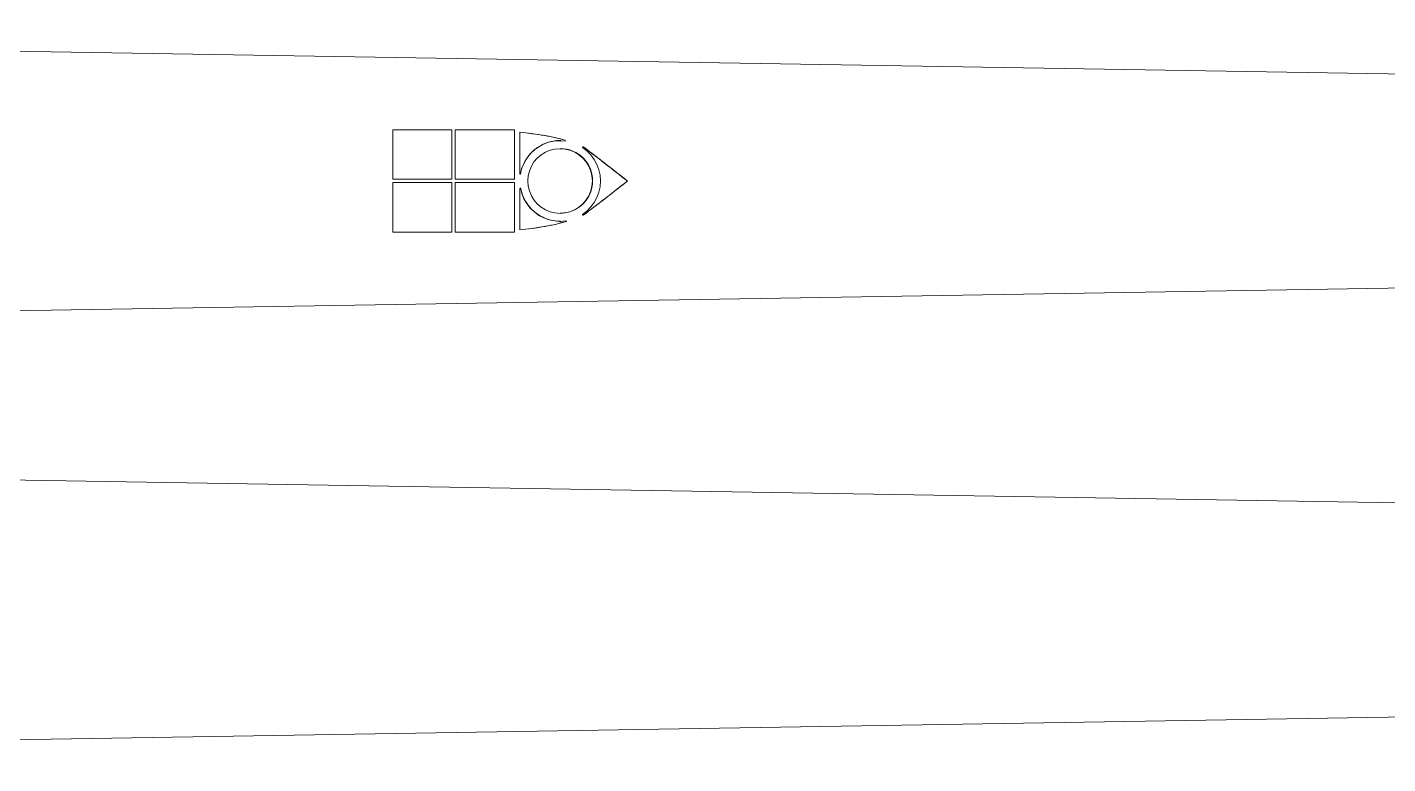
# Model space of a CAD drawing. Header units: centimetres. Extents: x -233 to -82, y 123 to 153.
# Drawn here: x -217 to -202.61, y 123.68 to 131.47 of the extents above; entities that cross this region are included whole.
import ezdxf

# ---------------------------------------------------------------- set-up
doc = ezdxf.new("R2010")
doc.units = ezdxf.units.CM
doc.header["$MEASUREMENT"] = 0
doc.layers.add('layer 1', color=7, linetype='Continuous')

msp = doc.modelspace()

# ---------------------------------------------------------------- linework, layer by layer
at = {"layer": 'layer 1', "color": 1, "lineweight": 9}
for points, knots in [([(-232.60443, 128.21747), (-232.60443, 128.21747), (-172.60328, 129.20383), (-172.60328, 129.20383), (-172.60328, 129.20383), (-172.60328, 129.20383), (-172.60328, 130.48445), (-172.60328, 130.48445), (-172.60328, 130.48445), (-172.60328, 130.48445), (-232.60443, 131.47078), (-232.60443, 131.47078)], [0, 0, 0, 0, 0.25, 0.25, 0.25, 0.25, 0.5, 0.5, 0.5, 0.5, 1, 1, 1, 1]), ([(-212.50456, 129.86213), (-212.50456, 129.86213), (-213.12898, 129.86213), (-213.12898, 129.86213), (-213.12898, 129.86213), (-213.12898, 129.86213), (-213.12898, 130.38707), (-213.12898, 130.38707), (-213.12898, 130.38707), (-213.12898, 130.38707), (-212.50456, 130.38707), (-212.50456, 130.38707), (-212.50456, 130.38707), (-212.50456, 130.38707), (-212.50456, 129.86213), (-212.50456, 129.86213), (-212.50456, 129.86213), (-212.50456, 129.86213), (-212.50456, 130.38707), (-212.50456, 130.38707), (-212.50456, 130.38707), (-212.50456, 129.86213), (-212.50456, 129.86213)], [0, 0, 0, 0, 0.16666667, 0.16666667, 0.16666667, 0.16666667, 0.33333333, 0.33333333, 0.33333333, 0.33333333, 0.5, 0.5, 0.5, 0.5, 0.66666667, 0.66666667, 0.66666667, 0.66666667, 1, 1, 1, 1.52494, 1.52494, 1.52494, 1.52494]), ([(-211.84416, 129.86213), (-211.84416, 129.86213), (-212.46858, 129.86213), (-212.46858, 129.86213), (-212.46858, 129.86213), (-212.46858, 129.86213), (-212.46858, 130.38706), (-212.46858, 130.38706), (-212.46858, 130.38706), (-212.46858, 130.38706), (-211.84416, 130.38706), (-211.84416, 130.38706)], [0, 0, 0, 0, 0.25, 0.25, 0.25, 0.25, 0.5, 0.5, 0.5, 0.5, 1, 1, 1, 1]), ([(-211.84416, 130.38705), (-211.84416, 130.38705), (-211.84416, 129.86212), (-211.84416, 129.86212), (-211.84416, 129.86212), (-211.84416, 129.86212), (-211.84416, 130.38705), (-211.84416, 130.38705)], [0, 0, 0, 0, 0.33333333, 0.33333333, 0.33333333, 0.33333333, 1, 1, 1, 1]), ([(-211.78065, 129.91504), (-211.78065, 129.91504), (-211.787, 129.91504), (-211.787, 129.91504), (-211.787, 129.91504), (-211.787, 129.91504), (-211.787, 130.36166), (-211.787, 130.36166), (-211.787, 130.36166), (-211.787, 130.36166), (-211.75525, 130.35743), (-211.75525, 130.35743), (-211.75525, 130.35743), (-211.75525, 130.35743), (-211.7235, 130.35319), (-211.7235, 130.35319), (-211.7235, 130.35319), (-211.7235, 130.35319), (-211.65577, 130.34473), (-211.65577, 130.34473), (-211.65577, 130.34473), (-211.65577, 130.34473), (-211.58804, 130.33626), (-211.58804, 130.33626), (-211.58804, 130.33626), (-211.58804, 130.33626), (-211.55629, 130.32991), (-211.55629, 130.32991), (-211.55629, 130.32991), (-211.55629, 130.32991), (-211.52454, 130.32571), (-211.52454, 130.32571), (-211.52454, 130.32571), (-211.52454, 130.32571), (-211.4949, 130.31933), (-211.4949, 130.31933), (-211.4949, 130.31933), (-211.4949, 130.31933), (-211.46527, 130.31509), (-211.46527, 130.31509), (-211.46527, 130.31509), (-211.46527, 130.31509), (-211.43564, 130.30874), (-211.43564, 130.30874), (-211.43564, 130.30874), (-211.43564, 130.30874), (-211.41024, 130.30239), (-211.41024, 130.30239), (-211.41024, 130.30239), (-211.41024, 130.30239), (-211.35732, 130.28969), (-211.35732, 130.28969), (-211.35732, 130.28969), (-211.35732, 130.28969), (-211.30652, 130.27488), (-211.30652, 130.27488), (-211.30652, 130.27488), (-211.30652, 130.27488), (-211.36155, 130.29181), (-211.36155, 130.29181), (-211.36155, 130.29181), (-211.36155, 130.29181), (-211.42082, 130.30451), (-211.42082, 130.30451), (-211.42082, 130.30451), (-211.42082, 130.30451), (-211.48009, 130.31721), (-211.48009, 130.31721), (-211.48009, 130.31721), (-211.48009, 130.31721), (-211.53935, 130.32779), (-211.53935, 130.32779), (-211.53935, 130.32779), (-211.53935, 130.32779), (-211.60074, 130.33626), (-211.60074, 130.33626), (-211.60074, 130.33626), (-211.60074, 130.33626), (-211.66212, 130.34684), (-211.66212, 130.34684), (-211.66212, 130.34684), (-211.66212, 130.34684), (-211.787, 130.36166), (-211.787, 130.36166)], [0, 0, 0, 0, 0.04545455, 0.04545455, 0.04545455, 0.04545455, 0.09090909, 0.09090909, 0.09090909, 0.09090909, 0.13636364, 0.13636364, 0.13636364, 0.13636364, 0.18181818, 0.18181818, 0.18181818, 0.18181818, 0.22727273, 0.22727273, 0.22727273, 0.22727273, 0.27272727, 0.27272727, 0.27272727, 0.27272727, 0.31818182, 0.31818182, 0.31818182, 0.31818182, 0.36363636, 0.36363636, 0.36363636, 0.36363636, 0.40909091, 0.40909091, 0.40909091, 0.40909091, 0.45454545, 0.45454545, 0.45454545, 0.45454545, 0.5, 0.5, 0.5, 0.5, 0.54545455, 0.54545455, 0.54545455, 0.54545455, 0.59090909, 0.59090909, 0.59090909, 0.59090909, 0.63636364, 0.63636364, 0.63636364, 0.63636364, 0.68181818, 0.68181818, 0.68181818, 0.68181818, 0.72727273, 0.72727273, 0.72727273, 0.72727273, 0.77272727, 0.77272727, 0.77272727, 0.77272727, 0.81818182, 0.81818182, 0.81818182, 0.81818182, 0.86363636, 0.86363636, 0.86363636, 0.86363636, 0.90909091, 0.90909091, 0.90909091, 0.90909091, 1, 1, 1, 1]), ([(-211.30652, 130.2664), (-211.30652, 130.2664), (-211.36579, 130.27064), (-211.36579, 130.27064), (-211.36579, 130.27064), (-211.36579, 130.27064), (-211.42506, 130.2664), (-211.42506, 130.2664), (-211.42506, 130.2664), (-211.42506, 130.2664), (-211.48221, 130.2537), (-211.48221, 130.2537), (-211.48221, 130.2537), (-211.48221, 130.2537), (-211.53936, 130.23254), (-211.53936, 130.23254), (-211.53936, 130.23254), (-211.53936, 130.23254), (-211.59016, 130.2029), (-211.59016, 130.2029), (-211.59016, 130.2029), (-211.59016, 130.2029), (-211.63884, 130.16904), (-211.63884, 130.16904), (-211.63884, 130.16904), (-211.63884, 130.16904), (-211.68117, 130.1267), (-211.68117, 130.1267), (-211.68117, 130.1267), (-211.68117, 130.1267), (-211.71716, 130.07802), (-211.71716, 130.07802), (-211.71716, 130.07802), (-211.71716, 130.07802), (-211.74467, 130.02722), (-211.74467, 130.02722), (-211.74467, 130.02722), (-211.74467, 130.02722), (-211.76796, 129.97219), (-211.76796, 129.97219), (-211.76796, 129.97219), (-211.76796, 129.97219), (-211.78066, 129.91504), (-211.78066, 129.91504)], [0, 0, 0, 0, 0.08333333, 0.08333333, 0.08333333, 0.08333333, 0.16666667, 0.16666667, 0.16666667, 0.16666667, 0.25, 0.25, 0.25, 0.25, 0.33333333, 0.33333333, 0.33333333, 0.33333333, 0.41666667, 0.41666667, 0.41666667, 0.41666667, 0.5, 0.5, 0.5, 0.5, 0.58333333, 0.58333333, 0.58333333, 0.58333333, 0.66666667, 0.66666667, 0.66666667, 0.66666667, 0.75, 0.75, 0.75, 0.75, 0.83333333, 0.83333333, 0.83333333, 0.83333333, 1, 1, 1, 1]), ([(-211.30652, 130.27488), (-211.30652, 130.27488), (-211.30652, 130.26642), (-211.30652, 130.26642), (-211.30652, 130.26642), (-211.30652, 130.26642), (-211.30652, 130.27488), (-211.30652, 130.27488)], [0, 0, 0, 0, 0.33333333, 0.33333333, 0.33333333, 0.33333333, 1, 1, 1, 1]), ([(-211.01867, 129.84521), (-211.01867, 129.84521), (-211.0229, 129.79014), (-211.0229, 129.79014), (-211.0229, 129.79014), (-211.0229, 129.79014), (-211.0356, 129.73938), (-211.0356, 129.73938), (-211.0356, 129.73938), (-211.0356, 129.73938), (-211.05677, 129.68858), (-211.05677, 129.68858), (-211.05677, 129.68858), (-211.05677, 129.68858), (-211.08428, 129.64413), (-211.08428, 129.64413), (-211.08428, 129.64413), (-211.08428, 129.64413), (-211.11815, 129.60179), (-211.11815, 129.60179), (-211.11815, 129.60179), (-211.11815, 129.60179), (-211.16048, 129.56793), (-211.16048, 129.56793), (-211.16048, 129.56793), (-211.16048, 129.56793), (-211.20493, 129.54037), (-211.20493, 129.54037), (-211.20493, 129.54037), (-211.20493, 129.54037), (-211.25573, 129.51924), (-211.25573, 129.51924), (-211.25573, 129.51924), (-211.25573, 129.51924), (-211.30653, 129.50651), (-211.30653, 129.50651), (-211.30653, 129.50651), (-211.30653, 129.50651), (-211.35945, 129.50231), (-211.35945, 129.50231), (-211.35945, 129.50231), (-211.35945, 129.50231), (-211.41448, 129.50651), (-211.41448, 129.50651), (-211.41448, 129.50651), (-211.41448, 129.50651), (-211.46528, 129.51924), (-211.46528, 129.51924), (-211.46528, 129.51924), (-211.46528, 129.51924), (-211.51608, 129.54037), (-211.51608, 129.54037), (-211.51608, 129.54037), (-211.51608, 129.54037), (-211.56053, 129.56793), (-211.56053, 129.56793), (-211.56053, 129.56793), (-211.56053, 129.56793), (-211.60287, 129.60179), (-211.60287, 129.60179), (-211.60287, 129.60179), (-211.60287, 129.60179), (-211.63673, 129.64413), (-211.63673, 129.64413), (-211.63673, 129.64413), (-211.63673, 129.64413), (-211.66425, 129.68858), (-211.66425, 129.68858), (-211.66425, 129.68858), (-211.66425, 129.68858), (-211.68542, 129.73938), (-211.68542, 129.73938), (-211.68542, 129.73938), (-211.68542, 129.73938), (-211.69812, 129.79014), (-211.69812, 129.79014), (-211.69812, 129.79014), (-211.69812, 129.79014), (-211.70235, 129.84521), (-211.70235, 129.84521), (-211.70235, 129.84521), (-211.70235, 129.84521), (-211.69812, 129.89813), (-211.69812, 129.89813), (-211.69812, 129.89813), (-211.69812, 129.89813), (-211.68542, 129.94889), (-211.68542, 129.94889), (-211.68542, 129.94889), (-211.68542, 129.94889), (-211.66425, 129.99973), (-211.66425, 129.99973), (-211.66425, 129.99973), (-211.66425, 129.99973), (-211.63673, 130.04629), (-211.63673, 130.04629), (-211.63673, 130.04629), (-211.63673, 130.04629), (-211.60287, 130.08651), (-211.60287, 130.08651), (-211.60287, 130.08651), (-211.60287, 130.08651), (-211.56053, 130.12038), (-211.56053, 130.12038), (-211.56053, 130.12038), (-211.56053, 130.12038), (-211.51608, 130.14786), (-211.51608, 130.14786), (-211.51608, 130.14786), (-211.51608, 130.14786), (-211.46528, 130.16906), (-211.46528, 130.16906), (-211.46528, 130.16906), (-211.46528, 130.16906), (-211.41448, 130.18176), (-211.41448, 130.18176), (-211.41448, 130.18176), (-211.41448, 130.18176), (-211.35945, 130.18596), (-211.35945, 130.18596), (-211.35945, 130.18596), (-211.35945, 130.18596), (-211.30653, 130.18176), (-211.30653, 130.18176), (-211.30653, 130.18176), (-211.30653, 130.18176), (-211.25573, 130.16906), (-211.25573, 130.16906), (-211.25573, 130.16906), (-211.25573, 130.16906), (-211.20493, 130.14786), (-211.20493, 130.14786), (-211.20493, 130.14786), (-211.20493, 130.14786), (-211.16048, 130.12038), (-211.16048, 130.12038), (-211.16048, 130.12038), (-211.16048, 130.12038), (-211.11815, 130.08651), (-211.11815, 130.08651), (-211.11815, 130.08651), (-211.11815, 130.08651), (-211.08428, 130.04629), (-211.08428, 130.04629), (-211.08428, 130.04629), (-211.08428, 130.04629), (-211.05677, 129.99973), (-211.05677, 129.99973), (-211.05677, 129.99973), (-211.05677, 129.99973), (-211.0356, 129.94889), (-211.0356, 129.94889), (-211.0356, 129.94889), (-211.0356, 129.94889), (-211.0229, 129.89813), (-211.0229, 129.89813), (-211.0229, 129.89813), (-211.0229, 129.89813), (-211.01867, 129.84521), (-211.01867, 129.84521)], [0, 0, 0, 0, 0.02439024, 0.02439024, 0.02439024, 0.02439024, 0.04878049, 0.04878049, 0.04878049, 0.04878049, 0.07317073, 0.07317073, 0.07317073, 0.07317073, 0.09756098, 0.09756098, 0.09756098, 0.09756098, 0.12195122, 0.12195122, 0.12195122, 0.12195122, 0.14634146, 0.14634146, 0.14634146, 0.14634146, 0.17073171, 0.17073171, 0.17073171, 0.17073171, 0.19512195, 0.19512195, 0.19512195, 0.19512195, 0.2195122, 0.2195122, 0.2195122, 0.2195122, 0.24390244, 0.24390244, 0.24390244, 0.24390244, 0.26829268, 0.26829268, 0.26829268, 0.26829268, 0.29268293, 0.29268293, 0.29268293, 0.29268293, 0.31707317, 0.31707317, 0.31707317, 0.31707317, 0.34146341, 0.34146341, 0.34146341, 0.34146341, 0.36585366, 0.36585366, 0.36585366, 0.36585366, 0.3902439, 0.3902439, 0.3902439, 0.3902439, 0.41463415, 0.41463415, 0.41463415, 0.41463415, 0.43902439, 0.43902439, 0.43902439, 0.43902439, 0.46341463, 0.46341463, 0.46341463, 0.46341463, 0.48780488, 0.48780488, 0.48780488, 0.48780488, 0.51219512, 0.51219512, 0.51219512, 0.51219512, 0.53658537, 0.53658537, 0.53658537, 0.53658537, 0.56097561, 0.56097561, 0.56097561, 0.56097561, 0.58536585, 0.58536585, 0.58536585, 0.58536585, 0.6097561, 0.6097561, 0.6097561, 0.6097561, 0.63414634, 0.63414634, 0.63414634, 0.63414634, 0.65853659, 0.65853659, 0.65853659, 0.65853659, 0.68292683, 0.68292683, 0.68292683, 0.68292683, 0.70731707, 0.70731707, 0.70731707, 0.70731707, 0.73170732, 0.73170732, 0.73170732, 0.73170732, 0.75609756, 0.75609756, 0.75609756, 0.75609756, 0.7804878, 0.7804878, 0.7804878, 0.7804878, 0.80487805, 0.80487805, 0.80487805, 0.80487805, 0.82926829, 0.82926829, 0.82926829, 0.82926829, 0.85365854, 0.85365854, 0.85365854, 0.85365854, 0.87804878, 0.87804878, 0.87804878, 0.87804878, 0.90243902, 0.90243902, 0.90243902, 0.90243902, 0.92682927, 0.92682927, 0.92682927, 0.92682927, 0.95121951, 0.95121951, 0.95121951, 0.95121951, 1, 1, 1, 1]), ([(-211.35835, 129.50442), (-211.16958, 129.50442), (-211.01655, 129.65749), (-211.01655, 129.84626), (-211.01655, 129.84626), (-211.01655, 130.03503), (-211.16958, 130.18807), (-211.35835, 130.1881)], [0, 0, 0, 0, 0.33333333, 0.33333333, 0.33333333, 0.33333333, 1, 1, 1, 1]), ([(-211.11603, 129.48537), (-211.11603, 129.48537), (-211.11391, 129.48537), (-211.11391, 129.48537), (-211.11391, 129.48537), (-211.11391, 129.48537), (-211.11179, 129.48749), (-211.11179, 129.48749), (-211.11179, 129.48749), (-211.11179, 129.48749), (-211.10968, 129.48749), (-211.10968, 129.48749), (-211.10968, 129.48749), (-211.10968, 129.48749), (-211.10544, 129.4896), (-211.10544, 129.4896), (-211.10544, 129.4896), (-211.10544, 129.4896), (-211.10121, 129.49384), (-211.10121, 129.49384), (-211.10121, 129.49384), (-211.10121, 129.49384), (-211.09698, 129.49595), (-211.09698, 129.49595), (-211.09698, 129.49595), (-211.09698, 129.49595), (-211.09063, 129.50019), (-211.09063, 129.50019), (-211.09063, 129.50019), (-211.09063, 129.50019), (-211.08428, 129.50654), (-211.08428, 129.50654), (-211.08428, 129.50654), (-211.08428, 129.50654), (-211.07581, 129.51285), (-211.07581, 129.51285), (-211.07581, 129.51285), (-211.07581, 129.51285), (-211.06523, 129.51924), (-211.06523, 129.51924), (-211.06523, 129.51924), (-211.06523, 129.51924), (-211.05464, 129.5277), (-211.05464, 129.5277), (-211.05464, 129.5277), (-211.05464, 129.5277), (-211.04406, 129.53613), (-211.04406, 129.53613), (-211.04406, 129.53613), (-211.04406, 129.53613), (-211.03136, 129.54675), (-211.03136, 129.54675), (-211.03136, 129.54675), (-211.03136, 129.54675), (-211.01654, 129.55734), (-211.01654, 129.55734), (-211.01654, 129.55734), (-211.01654, 129.55734), (-211.00173, 129.56792), (-211.00173, 129.56792), (-211.00173, 129.56792), (-211.00173, 129.56792), (-210.98479, 129.58062), (-210.98479, 129.58062), (-210.98479, 129.58062), (-210.98479, 129.58062), (-210.96786, 129.59544), (-210.96786, 129.59544), (-210.96786, 129.59544), (-210.96786, 129.59544), (-210.94881, 129.61025), (-210.94881, 129.61025), (-210.94881, 129.61025), (-210.94881, 129.61025), (-210.92976, 129.62507), (-210.92976, 129.62507), (-210.92976, 129.62507), (-210.92976, 129.62507), (-210.90859, 129.63989), (-210.90859, 129.63989), (-210.90859, 129.63989), (-210.90859, 129.63989), (-210.88743, 129.65678), (-210.88743, 129.65678), (-210.88743, 129.65678), (-210.88743, 129.65678), (-210.86414, 129.67587), (-210.86414, 129.67587), (-210.86414, 129.67587), (-210.86414, 129.67587), (-210.84086, 129.6928), (-210.84086, 129.6928), (-210.84086, 129.6928), (-210.84086, 129.6928), (-210.81546, 129.71397), (-210.81546, 129.71397), (-210.81546, 129.71397), (-210.81546, 129.71397), (-210.79006, 129.73302), (-210.79006, 129.73302), (-210.79006, 129.73302), (-210.79006, 129.73302), (-210.76254, 129.75419), (-210.76254, 129.75419), (-210.76254, 129.75419), (-210.76254, 129.75419), (-210.73503, 129.77535), (-210.73503, 129.77535), (-210.73503, 129.77535), (-210.73503, 129.77535), (-210.70751, 129.79864), (-210.70751, 129.79864), (-210.70751, 129.79864), (-210.70751, 129.79864), (-210.67788, 129.8198), (-210.67788, 129.8198), (-210.67788, 129.8198), (-210.67788, 129.8198), (-210.64824, 129.8452), (-210.64824, 129.8452), (-210.64824, 129.8452), (-210.64824, 129.8452), (-210.65459, 129.83885), (-210.65459, 129.83885), (-210.65459, 129.83885), (-210.65459, 129.83885), (-210.66518, 129.83035), (-210.66518, 129.83035), (-210.66518, 129.83035), (-210.66518, 129.83035), (-210.67576, 129.82192), (-210.67576, 129.82192), (-210.67576, 129.82192), (-210.67576, 129.82192), (-210.68634, 129.81345), (-210.68634, 129.81345), (-210.68634, 129.81345), (-210.68634, 129.81345), (-210.69904, 129.80287), (-210.69904, 129.80287), (-210.69904, 129.80287), (-210.69904, 129.80287), (-210.71386, 129.79229), (-210.71386, 129.79229), (-210.71386, 129.79229), (-210.71386, 129.79229), (-210.72868, 129.7817), (-210.72868, 129.7817), (-210.72868, 129.7817), (-210.72868, 129.7817), (-210.74349, 129.769), (-210.74349, 129.769), (-210.74349, 129.769), (-210.74349, 129.769), (-210.77736, 129.7436), (-210.77736, 129.7436), (-210.77736, 129.7436), (-210.77736, 129.7436), (-210.81123, 129.71609), (-210.81123, 129.71609), (-210.81123, 129.71609), (-210.81123, 129.71609), (-210.88531, 129.65894), (-210.88531, 129.65894), (-210.88531, 129.65894), (-210.88531, 129.65894), (-210.92129, 129.63142), (-210.92129, 129.63142), (-210.92129, 129.63142), (-210.92129, 129.63142), (-210.95516, 129.60387), (-210.95516, 129.60387), (-210.95516, 129.60387), (-210.95516, 129.60387), (-210.97209, 129.5912), (-210.97209, 129.5912), (-210.97209, 129.5912), (-210.97209, 129.5912), (-210.98903, 129.5785), (-210.98903, 129.5785), (-210.98903, 129.5785), (-210.98903, 129.5785), (-211.00384, 129.56792), (-211.00384, 129.56792), (-211.00384, 129.56792), (-211.00384, 129.56792), (-211.01866, 129.55734), (-211.01866, 129.55734), (-211.01866, 129.55734), (-211.01866, 129.55734), (-211.03136, 129.54675), (-211.03136, 129.54675), (-211.03136, 129.54675), (-211.03136, 129.54675), (-211.04406, 129.53613), (-211.04406, 129.53613), (-211.04406, 129.53613), (-211.04406, 129.53613), (-211.05464, 129.5277), (-211.05464, 129.5277), (-211.05464, 129.5277), (-211.05464, 129.5277), (-211.06734, 129.51712), (-211.06734, 129.51712), (-211.06734, 129.51712), (-211.06734, 129.51712), (-211.08216, 129.50865), (-211.08216, 129.50865), (-211.08216, 129.50865), (-211.08216, 129.50865), (-211.09274, 129.49803), (-211.09274, 129.49803), (-211.09274, 129.49803), (-211.09274, 129.49803), (-211.10544, 129.49172), (-211.10544, 129.49172), (-211.10544, 129.49172), (-211.10544, 129.49172), (-211.11814, 129.48322), (-211.11814, 129.48322), (-211.11814, 129.48322), (-211.11814, 129.48322), (-211.12449, 129.4896), (-211.12449, 129.4896), (-211.12449, 129.4896), (-211.12449, 129.4896), (-211.07581, 129.52559), (-211.07581, 129.52559), (-211.07581, 129.52559), (-211.07581, 129.52559), (-211.03559, 129.57004), (-211.03559, 129.57004), (-211.03559, 129.57004), (-211.03559, 129.57004), (-210.99961, 129.6166), (-210.99961, 129.6166), (-210.99961, 129.6166), (-210.99961, 129.6166), (-210.97209, 129.66952), (-210.97209, 129.66952), (-210.97209, 129.66952), (-210.97209, 129.66952), (-210.95093, 129.72667), (-210.95093, 129.72667), (-210.95093, 129.72667), (-210.95093, 129.72667), (-210.93823, 129.78382), (-210.93823, 129.78382), (-210.93823, 129.78382), (-210.93823, 129.78382), (-210.93399, 129.8452), (-210.93399, 129.8452), (-210.93399, 129.8452), (-210.93399, 129.8452), (-210.93823, 129.90447), (-210.93823, 129.90447), (-210.93823, 129.90447), (-210.93823, 129.90447), (-210.95093, 129.96162), (-210.95093, 129.96162), (-210.95093, 129.96162), (-210.95093, 129.96162), (-210.97209, 130.01877), (-210.97209, 130.01877), (-210.97209, 130.01877), (-210.97209, 130.01877), (-210.99961, 130.07169), (-210.99961, 130.07169), (-210.99961, 130.07169), (-210.99961, 130.07169), (-211.03559, 130.12037), (-211.03559, 130.12037), (-211.03559, 130.12037), (-211.03559, 130.12037), (-211.07581, 130.1627), (-211.07581, 130.1627), (-211.07581, 130.1627), (-211.07581, 130.1627), (-211.12449, 130.19869), (-211.12449, 130.19869), (-211.12449, 130.19869), (-211.12449, 130.19869), (-211.11814, 130.20504), (-211.11814, 130.20504), (-211.11814, 130.20504), (-211.11814, 130.20504), (-211.11603, 130.20292), (-211.11603, 130.20292), (-211.11603, 130.20292), (-211.11603, 130.20292), (-211.11391, 130.20292), (-211.11391, 130.20292), (-211.11391, 130.20292), (-211.11391, 130.20292), (-211.10968, 130.20292), (-211.10968, 130.20292), (-211.10968, 130.20292), (-211.10968, 130.20292), (-211.10544, 130.19869), (-211.10544, 130.19869), (-211.10544, 130.19869), (-211.10544, 130.19869), (-211.10121, 130.19445), (-211.10121, 130.19445), (-211.10121, 130.19445), (-211.10121, 130.19445), (-211.09274, 130.19022), (-211.09274, 130.19022), (-211.09274, 130.19022), (-211.09274, 130.19022), (-211.08428, 130.18175), (-211.08428, 130.18175), (-211.08428, 130.18175), (-211.08428, 130.18175), (-211.07158, 130.17329), (-211.07158, 130.17329), (-211.07158, 130.17329), (-211.07158, 130.17329), (-211.05888, 130.16482), (-211.05888, 130.16482), (-211.05888, 130.16482), (-211.05888, 130.16482), (-211.04618, 130.15424), (-211.04618, 130.15424), (-211.04618, 130.15424), (-211.04618, 130.15424), (-211.03136, 130.14154), (-211.03136, 130.14154), (-211.03136, 130.14154), (-211.03136, 130.14154), (-211.01443, 130.13095), (-211.01443, 130.13095), (-211.01443, 130.13095), (-211.01443, 130.13095), (-210.99749, 130.11614), (-210.99749, 130.11614), (-210.99749, 130.11614), (-210.99749, 130.11614), (-210.98056, 130.10344), (-210.98056, 130.10344), (-210.98056, 130.10344), (-210.98056, 130.10344), (-210.96151, 130.08862), (-210.96151, 130.08862), (-210.96151, 130.08862), (-210.96151, 130.08862), (-210.94034, 130.0738), (-210.94034, 130.0738), (-210.94034, 130.0738), (-210.94034, 130.0738), (-210.92129, 130.05687), (-210.92129, 130.05687), (-210.92129, 130.05687), (-210.92129, 130.05687), (-210.90013, 130.03994), (-210.90013, 130.03994), (-210.90013, 130.03994), (-210.90013, 130.03994), (-210.85568, 130.00607), (-210.85568, 130.00607), (-210.85568, 130.00607), (-210.85568, 130.00607), (-210.81123, 129.9722), (-210.81123, 129.9722), (-210.81123, 129.9722), (-210.81123, 129.9722), (-210.76678, 129.93834), (-210.76678, 129.93834), (-210.76678, 129.93834), (-210.76678, 129.93834), (-210.72444, 129.90447), (-210.72444, 129.90447), (-210.72444, 129.90447), (-210.72444, 129.90447), (-210.70328, 129.88754), (-210.70328, 129.88754), (-210.70328, 129.88754), (-210.70328, 129.88754), (-210.68423, 129.87272), (-210.68423, 129.87272), (-210.68423, 129.87272), (-210.68423, 129.87272), (-210.66518, 129.8579), (-210.66518, 129.8579), (-210.66518, 129.8579), (-210.66518, 129.8579), (-210.64824, 129.8452), (-210.64824, 129.8452), (-210.64824, 129.8452), (-210.64824, 129.8452), (-210.67788, 129.86845), (-210.67788, 129.86845), (-210.67788, 129.86845), (-210.67788, 129.86845), (-210.70751, 129.88965), (-210.70751, 129.88965), (-210.70751, 129.88965), (-210.70751, 129.88965), (-210.73503, 129.91294), (-210.73503, 129.91294), (-210.73503, 129.91294), (-210.73503, 129.91294), (-210.76254, 129.9341), (-210.76254, 129.9341), (-210.76254, 129.9341), (-210.76254, 129.9341), (-210.78794, 129.95315), (-210.78794, 129.95315), (-210.78794, 129.95315), (-210.78794, 129.95315), (-210.81334, 129.97428), (-210.81334, 129.97428), (-210.81334, 129.97428), (-210.81334, 129.97428), (-210.83874, 129.99337), (-210.83874, 129.99337), (-210.83874, 129.99337), (-210.83874, 129.99337), (-210.86203, 130.01238), (-210.86203, 130.01238), (-210.86203, 130.01238), (-210.86203, 130.01238), (-210.88531, 130.02935), (-210.88531, 130.02935), (-210.88531, 130.02935), (-210.88531, 130.02935), (-210.90648, 130.04629), (-210.90648, 130.04629), (-210.90648, 130.04629), (-210.90648, 130.04629), (-210.92764, 130.0611), (-210.92764, 130.0611), (-210.92764, 130.0611), (-210.92764, 130.0611), (-210.94669, 130.07804), (-210.94669, 130.07804), (-210.94669, 130.07804), (-210.94669, 130.07804), (-210.96574, 130.09074), (-210.96574, 130.09074), (-210.96574, 130.09074), (-210.96574, 130.09074), (-210.98268, 130.10555), (-210.98268, 130.10555), (-210.98268, 130.10555), (-210.98268, 130.10555), (-210.99961, 130.11822), (-210.99961, 130.11822), (-210.99961, 130.11822), (-210.99961, 130.11822), (-211.01443, 130.12884), (-211.01443, 130.12884), (-211.01443, 130.12884), (-211.01443, 130.12884), (-211.02713, 130.13942), (-211.02713, 130.13942), (-211.02713, 130.13942), (-211.02713, 130.13942), (-211.04194, 130.15), (-211.04194, 130.15), (-211.04194, 130.15), (-211.04194, 130.15), (-211.05253, 130.15847), (-211.05253, 130.15847), (-211.05253, 130.15847), (-211.05253, 130.15847), (-211.06311, 130.16694), (-211.06311, 130.16694), (-211.06311, 130.16694), (-211.06311, 130.16694), (-211.07369, 130.1754), (-211.07369, 130.1754), (-211.07369, 130.1754), (-211.07369, 130.1754), (-211.08216, 130.18175), (-211.08216, 130.18175), (-211.08216, 130.18175), (-211.08216, 130.18175), (-211.08851, 130.18595), (-211.08851, 130.18595), (-211.08851, 130.18595), (-211.08851, 130.18595), (-211.09486, 130.19022), (-211.09486, 130.19022), (-211.09486, 130.19022), (-211.09486, 130.19022), (-211.09909, 130.19445), (-211.09909, 130.19445), (-211.09909, 130.19445), (-211.09909, 130.19445), (-211.10333, 130.19657), (-211.10333, 130.19657), (-211.10333, 130.19657), (-211.10333, 130.19657), (-211.10756, 130.20077), (-211.10756, 130.20077), (-211.10756, 130.20077), (-211.10756, 130.20077), (-211.10968, 130.20077), (-211.10968, 130.20077), (-211.10968, 130.20077), (-211.10968, 130.20077), (-211.11391, 130.20292), (-211.11391, 130.20292)], [0, 0, 0, 0, 0.00787402, 0.00787402, 0.00787402, 0.00787402, 0.01574803, 0.01574803, 0.01574803, 0.01574803, 0.02362205, 0.02362205, 0.02362205, 0.02362205, 0.03149606, 0.03149606, 0.03149606, 0.03149606, 0.03937008, 0.03937008, 0.03937008, 0.03937008, 0.04724409, 0.04724409, 0.04724409, 0.04724409, 0.05511811, 0.05511811, 0.05511811, 0.05511811, 0.06299213, 0.06299213, 0.06299213, 0.06299213, 0.07086614, 0.07086614, 0.07086614, 0.07086614, 0.07874016, 0.07874016, 0.07874016, 0.07874016, 0.08661417, 0.08661417, 0.08661417, 0.08661417, 0.09448819, 0.09448819, 0.09448819, 0.09448819, 0.1023622, 0.1023622, 0.1023622, 0.1023622, 0.11023622, 0.11023622, 0.11023622, 0.11023622, 0.11811024, 0.11811024, 0.11811024, 0.11811024, 0.12598425, 0.12598425, 0.12598425, 0.12598425, 0.13385827, 0.13385827, 0.13385827, 0.13385827, 0.14173228, 0.14173228, 0.14173228, 0.14173228, 0.1496063, 0.1496063, 0.1496063, 0.1496063, 0.15748031, 0.15748031, 0.15748031, 0.15748031, 0.16535433, 0.16535433, 0.16535433, 0.16535433, 0.17322835, 0.17322835, 0.17322835, 0.17322835, 0.18110236, 0.18110236, 0.18110236, 0.18110236, 0.18897638, 0.18897638, 0.18897638, 0.18897638, 0.19685039, 0.19685039, 0.19685039, 0.19685039, 0.20472441, 0.20472441, 0.20472441, 0.20472441, 0.21259843, 0.21259843, 0.21259843, 0.21259843, 0.22047244, 0.22047244, 0.22047244, 0.22047244, 0.22834646, 0.22834646, 0.22834646, 0.22834646, 0.23622047, 0.23622047, 0.23622047, 0.23622047, 0.24409449, 0.24409449, 0.24409449, 0.24409449, 0.2519685, 0.2519685, 0.2519685, 0.2519685, 0.25984252, 0.25984252, 0.25984252, 0.25984252, 0.26771654, 0.26771654, 0.26771654, 0.26771654, 0.27559055, 0.27559055, 0.27559055, 0.27559055, 0.28346457, 0.28346457, 0.28346457, 0.28346457, 0.29133858, 0.29133858, 0.29133858, 0.29133858, 0.2992126, 0.2992126, 0.2992126, 0.2992126, 0.30708661, 0.30708661, 0.30708661, 0.30708661, 0.31496063, 0.31496063, 0.31496063, 0.31496063, 0.32283465, 0.32283465, 0.32283465, 0.32283465, 0.33070866, 0.33070866, 0.33070866, 0.33070866, 0.33858268, 0.33858268, 0.33858268, 0.33858268, 0.34645669, 0.34645669, 0.34645669, 0.34645669, 0.35433071, 0.35433071, 0.35433071, 0.35433071, 0.36220472, 0.36220472, 0.36220472, 0.36220472, 0.37007874, 0.37007874, 0.37007874, 0.37007874, 0.37795276, 0.37795276, 0.37795276, 0.37795276, 0.38582677, 0.38582677, 0.38582677, 0.38582677, 0.39370079, 0.39370079, 0.39370079, 0.39370079, 0.4015748, 0.4015748, 0.4015748, 0.4015748, 0.40944882, 0.40944882, 0.40944882, 0.40944882, 0.41732283, 0.41732283, 0.41732283, 0.41732283, 0.42519685, 0.42519685, 0.42519685, 0.42519685, 0.43307087, 0.43307087, 0.43307087, 0.43307087, 0.44094488, 0.44094488, 0.44094488, 0.44094488, 0.4488189, 0.4488189, 0.4488189, 0.4488189, 0.45669291, 0.45669291, 0.45669291, 0.45669291, 0.46456693, 0.46456693, 0.46456693, 0.46456693, 0.47244094, 0.47244094, 0.47244094, 0.47244094, 0.48031496, 0.48031496, 0.48031496, 0.48031496, 0.48818898, 0.48818898, 0.48818898, 0.48818898, 0.49606299, 0.49606299, 0.49606299, 0.49606299, 0.50393701, 0.50393701, 0.50393701, 0.50393701, 0.51181102, 0.51181102, 0.51181102, 0.51181102, 0.51968504, 0.51968504, 0.51968504, 0.51968504, 0.52755906, 0.52755906, 0.52755906, 0.52755906, 0.53543307, 0.53543307, 0.53543307, 0.53543307, 0.54330709, 0.54330709, 0.54330709, 0.54330709, 0.5511811, 0.5511811, 0.5511811, 0.5511811, 0.55905512, 0.55905512, 0.55905512, 0.55905512, 0.56692913, 0.56692913, 0.56692913, 0.56692913, 0.57480315, 0.57480315, 0.57480315, 0.57480315, 0.58267717, 0.58267717, 0.58267717, 0.58267717, 0.59055118, 0.59055118, 0.59055118, 0.59055118, 0.5984252, 0.5984252, 0.5984252, 0.5984252, 0.60629921, 0.60629921, 0.60629921, 0.60629921, 0.61417323, 0.61417323, 0.61417323, 0.61417323, 0.62204724, 0.62204724, 0.62204724, 0.62204724, 0.62992126, 0.62992126, 0.62992126, 0.62992126, 0.63779528, 0.63779528, 0.63779528, 0.63779528, 0.64566929, 0.64566929, 0.64566929, 0.64566929, 0.65354331, 0.65354331, 0.65354331, 0.65354331, 0.66141732, 0.66141732, 0.66141732, 0.66141732, 0.66929134, 0.66929134, 0.66929134, 0.66929134, 0.67716535, 0.67716535, 0.67716535, 0.67716535, 0.68503937, 0.68503937, 0.68503937, 0.68503937, 0.69291339, 0.69291339, 0.69291339, 0.69291339, 0.7007874, 0.7007874, 0.7007874, 0.7007874, 0.70866142, 0.70866142, 0.70866142, 0.70866142, 0.71653543, 0.71653543, 0.71653543, 0.71653543, 0.72440945, 0.72440945, 0.72440945, 0.72440945, 0.73228346, 0.73228346, 0.73228346, 0.73228346, 0.74015748, 0.74015748, 0.74015748, 0.74015748, 0.7480315, 0.7480315, 0.7480315, 0.7480315, 0.75590551, 0.75590551, 0.75590551, 0.75590551, 0.76377953, 0.76377953, 0.76377953, 0.76377953, 0.77165354, 0.77165354, 0.77165354, 0.77165354, 0.77952756, 0.77952756, 0.77952756, 0.77952756, 0.78740157, 0.78740157, 0.78740157, 0.78740157, 0.79527559, 0.79527559, 0.79527559, 0.79527559, 0.80314961, 0.80314961, 0.80314961, 0.80314961, 0.81102362, 0.81102362, 0.81102362, 0.81102362, 0.81889764, 0.81889764, 0.81889764, 0.81889764, 0.82677165, 0.82677165, 0.82677165, 0.82677165, 0.83464567, 0.83464567, 0.83464567, 0.83464567, 0.84251969, 0.84251969, 0.84251969, 0.84251969, 0.8503937, 0.8503937, 0.8503937, 0.8503937, 0.85826772, 0.85826772, 0.85826772, 0.85826772, 0.86614173, 0.86614173, 0.86614173, 0.86614173, 0.87401575, 0.87401575, 0.87401575, 0.87401575, 0.88188976, 0.88188976, 0.88188976, 0.88188976, 0.88976378, 0.88976378, 0.88976378, 0.88976378, 0.8976378, 0.8976378, 0.8976378, 0.8976378, 0.90551181, 0.90551181, 0.90551181, 0.90551181, 0.91338583, 0.91338583, 0.91338583, 0.91338583, 0.92125984, 0.92125984, 0.92125984, 0.92125984, 0.92913386, 0.92913386, 0.92913386, 0.92913386, 0.93700787, 0.93700787, 0.93700787, 0.93700787, 0.94488189, 0.94488189, 0.94488189, 0.94488189, 0.95275591, 0.95275591, 0.95275591, 0.95275591, 0.96062992, 0.96062992, 0.96062992, 0.96062992, 0.96850394, 0.96850394, 0.96850394, 0.96850394, 0.97637795, 0.97637795, 0.97637795, 0.97637795, 0.98425197, 0.98425197, 0.98425197, 0.98425197, 1, 1, 1, 1]), ([(-212.50456, 129.30333), (-212.50456, 129.30333), (-213.12898, 129.30333), (-213.12898, 129.30333), (-213.12898, 129.30333), (-213.12898, 129.30333), (-213.12898, 129.82827), (-213.12898, 129.82827), (-213.12898, 129.82827), (-213.12898, 129.82827), (-212.50456, 129.82827), (-212.50456, 129.82827), (-212.50456, 129.82827), (-212.50456, 129.82827), (-212.50456, 129.30333), (-212.50456, 129.30333)], [0, 0, 0, 0, 0.2, 0.2, 0.2, 0.2, 0.4, 0.4, 0.4, 0.4, 0.6, 0.6, 0.6, 0.6, 1, 1, 1, 1]), ([(-211.84416, 129.30333), (-211.84416, 129.30333), (-212.46858, 129.30333), (-212.46858, 129.30333), (-212.46858, 129.30333), (-212.46858, 129.30333), (-212.46858, 129.82827), (-212.46858, 129.82827), (-212.46858, 129.82827), (-212.46858, 129.82827), (-211.84416, 129.82827), (-211.84416, 129.82827), (-211.84416, 129.82827), (-211.84416, 129.82827), (-211.84416, 129.30333), (-211.84416, 129.30333)], [0, 0, 0, 0, 0.2, 0.2, 0.2, 0.2, 0.4, 0.4, 0.4, 0.4, 0.6, 0.6, 0.6, 0.6, 1, 1, 1, 1]), ([(-211.78701, 129.32662), (-211.78701, 129.32662), (-211.78701, 129.76477), (-211.78701, 129.76477), (-211.78701, 129.76477), (-211.78701, 129.76477), (-211.78066, 129.769), (-211.78066, 129.769), (-211.78066, 129.769), (-211.78066, 129.769), (-211.76584, 129.71185), (-211.76584, 129.71185), (-211.76584, 129.71185), (-211.76584, 129.71185), (-211.74256, 129.65678), (-211.74256, 129.65678), (-211.74256, 129.65678), (-211.74256, 129.65678), (-211.71293, 129.60602), (-211.71293, 129.60602), (-211.71293, 129.60602), (-211.71293, 129.60602), (-211.67694, 129.55734), (-211.67694, 129.55734), (-211.67694, 129.55734), (-211.67694, 129.55734), (-211.63249, 129.51712), (-211.63249, 129.51712), (-211.63249, 129.51712), (-211.63249, 129.51712), (-211.58381, 129.48114), (-211.58381, 129.48114), (-211.58381, 129.48114), (-211.58381, 129.48114), (-211.53089, 129.45362), (-211.53089, 129.45362), (-211.53089, 129.45362), (-211.53089, 129.45362), (-211.47586, 129.43457), (-211.47586, 129.43457), (-211.47586, 129.43457), (-211.47586, 129.43457), (-211.41659, 129.42187), (-211.41659, 129.42187), (-211.41659, 129.42187), (-211.41659, 129.42187), (-211.35733, 129.41764), (-211.35733, 129.41764), (-211.35733, 129.41764), (-211.35733, 129.41764), (-211.29806, 129.42187), (-211.29806, 129.42187)], [0, 0, 0, 0, 0.07142857, 0.07142857, 0.07142857, 0.07142857, 0.14285714, 0.14285714, 0.14285714, 0.14285714, 0.21428571, 0.21428571, 0.21428571, 0.21428571, 0.28571429, 0.28571429, 0.28571429, 0.28571429, 0.35714286, 0.35714286, 0.35714286, 0.35714286, 0.42857143, 0.42857143, 0.42857143, 0.42857143, 0.5, 0.5, 0.5, 0.5, 0.57142857, 0.57142857, 0.57142857, 0.57142857, 0.64285714, 0.64285714, 0.64285714, 0.64285714, 0.71428571, 0.71428571, 0.71428571, 0.71428571, 0.78571429, 0.78571429, 0.78571429, 0.78571429, 0.85714286, 0.85714286, 0.85714286, 0.85714286, 1, 1, 1, 1]), ([(-211.29383, 129.41764), (-211.29383, 129.41764), (-211.29383, 129.41764), (-211.29383, 129.41764), (-211.29383, 129.41764), (-211.29383, 129.41764), (-211.34463, 129.40282), (-211.34463, 129.40282), (-211.34463, 129.40282), (-211.34463, 129.40282), (-211.37214, 129.39436), (-211.37214, 129.39436), (-211.37214, 129.39436), (-211.37214, 129.39436), (-211.39966, 129.38801), (-211.39966, 129.38801), (-211.39966, 129.38801), (-211.39966, 129.38801), (-211.42718, 129.38162), (-211.42718, 129.38162), (-211.42718, 129.38162), (-211.42718, 129.38162), (-211.45681, 129.37739), (-211.45681, 129.37739), (-211.45681, 129.37739), (-211.45681, 129.37739), (-211.48644, 129.37107), (-211.48644, 129.37107), (-211.48644, 129.37107), (-211.48644, 129.37107), (-211.51819, 129.36472), (-211.51819, 129.36472), (-211.51819, 129.36472), (-211.51819, 129.36472), (-211.54994, 129.36049), (-211.54994, 129.36049), (-211.54994, 129.36049), (-211.54994, 129.36049), (-211.58381, 129.3541), (-211.58381, 129.3541), (-211.58381, 129.3541), (-211.58381, 129.3541), (-211.65154, 129.34356), (-211.65154, 129.34356), (-211.65154, 129.34356), (-211.65154, 129.34356), (-211.72139, 129.33509), (-211.72139, 129.33509), (-211.72139, 129.33509), (-211.72139, 129.33509), (-211.75526, 129.33086), (-211.75526, 129.33086), (-211.75526, 129.33086), (-211.75526, 129.33086), (-211.78701, 129.32662), (-211.78701, 129.32662), (-211.78701, 129.32662), (-211.78701, 129.32662), (-211.65789, 129.34356), (-211.65789, 129.34356), (-211.65789, 129.34356), (-211.65789, 129.34356), (-211.59439, 129.35202), (-211.59439, 129.35202), (-211.59439, 129.35202), (-211.59439, 129.35202), (-211.53301, 129.36257), (-211.53301, 129.36257), (-211.53301, 129.36257), (-211.53301, 129.36257), (-211.46951, 129.37319), (-211.46951, 129.37319), (-211.46951, 129.37319), (-211.46951, 129.37319), (-211.41024, 129.38589), (-211.41024, 129.38589), (-211.41024, 129.38589), (-211.41024, 129.38589), (-211.35098, 129.40071), (-211.35098, 129.40071), (-211.35098, 129.40071), (-211.35098, 129.40071), (-211.29383, 129.41764), (-211.29383, 129.41764)], [0, 0, 0, 0, 0.04545455, 0.04545455, 0.04545455, 0.04545455, 0.09090909, 0.09090909, 0.09090909, 0.09090909, 0.13636364, 0.13636364, 0.13636364, 0.13636364, 0.18181818, 0.18181818, 0.18181818, 0.18181818, 0.22727273, 0.22727273, 0.22727273, 0.22727273, 0.27272727, 0.27272727, 0.27272727, 0.27272727, 0.31818182, 0.31818182, 0.31818182, 0.31818182, 0.36363636, 0.36363636, 0.36363636, 0.36363636, 0.40909091, 0.40909091, 0.40909091, 0.40909091, 0.45454545, 0.45454545, 0.45454545, 0.45454545, 0.5, 0.5, 0.5, 0.5, 0.54545455, 0.54545455, 0.54545455, 0.54545455, 0.59090909, 0.59090909, 0.59090909, 0.59090909, 0.63636364, 0.63636364, 0.63636364, 0.63636364, 0.68181818, 0.68181818, 0.68181818, 0.68181818, 0.72727273, 0.72727273, 0.72727273, 0.72727273, 0.77272727, 0.77272727, 0.77272727, 0.77272727, 0.81818182, 0.81818182, 0.81818182, 0.81818182, 0.86363636, 0.86363636, 0.86363636, 0.86363636, 0.90909091, 0.90909091, 0.90909091, 0.90909091, 1, 1, 1, 1]), ([(-211.29806, 129.42188), (-211.29806, 129.42188), (-211.29383, 129.41764), (-211.29383, 129.41764), (-211.29383, 129.41764), (-211.29383, 129.41764), (-211.29806, 129.42188), (-211.29806, 129.42188)], [0, 0, 0, 0, 0.33333333, 0.33333333, 0.33333333, 0.33333333, 1, 1, 1, 1]), ([(-232.60443, 123.68148), (-232.60443, 123.68148), (-172.60328, 124.66781), (-172.60328, 124.66781), (-172.60328, 124.66781), (-172.60328, 124.66781), (-172.60328, 125.94843), (-172.60328, 125.94843), (-172.60328, 125.94843), (-172.60328, 125.94843), (-232.60443, 126.93688), (-232.60443, 126.93688)], [0, 0, 0, 0, 0.25, 0.25, 0.25, 0.25, 0.5, 0.5, 0.5, 0.5, 1, 1, 1, 1])]:
    msp.add_open_spline(points, degree=3, knots=knots, dxfattribs=at)
for points in [[(-211.35839, 130.27278), (-211.56699, 130.27278), (-211.74496, 130.1219), (-211.77915, 129.91612)], [(-211.11603, 130.20291), (-211.11603, 130.20291), (-211.11814, 130.20506), (-211.11814, 130.20506)], [(-212.50456, 129.82827), (-212.50456, 129.82827), (-212.50456, 129.30333), (-212.50456, 129.30333)], [(-211.84416, 129.82827), (-211.84416, 129.82827), (-211.84416, 129.30333), (-211.84416, 129.30333)], [(-211.77836, 129.77186), (-211.74231, 129.5682), (-211.56525, 129.41976), (-211.35838, 129.41976)]]:
    msp.add_open_spline(points, degree=3, dxfattribs=at)
at = {"layer": 'layer 1', "color": 1}
for points in [[(-211.35943, 130.27065), (-211.35943, 130.27065), (-211.35562, 130.27065), (-211.35562, 130.27065), (-211.35562, 130.27065), (-211.35562, 130.27275), (-211.35733, 130.27446), (-211.35943, 130.27446), (-211.35943, 130.27446), (-211.36153, 130.27446), (-211.36324, 130.27275), (-211.36324, 130.27065), (-211.36324, 130.27065), (-211.36324, 130.26855), (-211.36153, 130.26684), (-211.35943, 130.26684), (-211.35943, 130.26684), (-211.35733, 130.26684), (-211.35562, 130.26855), (-211.35562, 130.27065), (-211.35562, 130.27065), (-211.35562, 130.27065), (-211.35943, 130.27065), (-211.35943, 130.27065)], [(-211.11602, 130.20292), (-211.11602, 130.20292), (-211.11221, 130.20292), (-211.11221, 130.20292), (-211.11221, 130.20292), (-211.11221, 130.20502), (-211.11392, 130.20673), (-211.11602, 130.20673), (-211.11602, 130.20673), (-211.11812, 130.20673), (-211.11983, 130.20502), (-211.11983, 130.20292), (-211.11983, 130.20292), (-211.11983, 130.20082), (-211.11812, 130.19911), (-211.11602, 130.19911), (-211.11602, 130.19911), (-211.11392, 130.19911), (-211.11221, 130.20082), (-211.11221, 130.20292), (-211.11221, 130.20292), (-211.11221, 130.20292), (-211.11602, 130.20292), (-211.11602, 130.20292)], [(-211.35943, 129.41765), (-211.35943, 129.41765), (-211.35562, 129.41765), (-211.35562, 129.41765), (-211.35562, 129.41765), (-211.35562, 129.41975), (-211.35733, 129.42146), (-211.35943, 129.42146), (-211.35943, 129.42146), (-211.36153, 129.42146), (-211.36324, 129.41975), (-211.36324, 129.41765), (-211.36324, 129.41765), (-211.36324, 129.41555), (-211.36153, 129.41384), (-211.35943, 129.41384), (-211.35943, 129.41384), (-211.35733, 129.41384), (-211.35562, 129.41555), (-211.35562, 129.41765), (-211.35562, 129.41765), (-211.35562, 129.41765), (-211.35943, 129.41765), (-211.35943, 129.41765)], [(-211.11602, 129.48538), (-211.11602, 129.48538), (-211.11221, 129.48538), (-211.11221, 129.48538), (-211.11221, 129.48538), (-211.11221, 129.48748), (-211.11392, 129.48919), (-211.11602, 129.48919), (-211.11602, 129.48919), (-211.11812, 129.48919), (-211.11983, 129.48748), (-211.11983, 129.48538), (-211.11983, 129.48538), (-211.11983, 129.48328), (-211.11812, 129.48157), (-211.11602, 129.48157), (-211.11602, 129.48157), (-211.11392, 129.48157), (-211.11221, 129.48328), (-211.11221, 129.48538), (-211.11221, 129.48538), (-211.11221, 129.48538), (-211.11602, 129.48538), (-211.11602, 129.48538)]]:
    msp.add_open_spline(points, degree=3, knots=[0, 0, 0, 0, 0.14285714, 0.14285714, 0.14285714, 0.14285714, 0.28571429, 0.28571429, 0.28571429, 0.28571429, 0.42857143, 0.42857143, 0.42857143, 0.42857143, 0.57142857, 0.57142857, 0.57142857, 0.57142857, 0.71428571, 0.71428571, 0.71428571, 0.71428571, 1, 1, 1, 1], dxfattribs=at)

doc.saveas('drawing.dxf')
